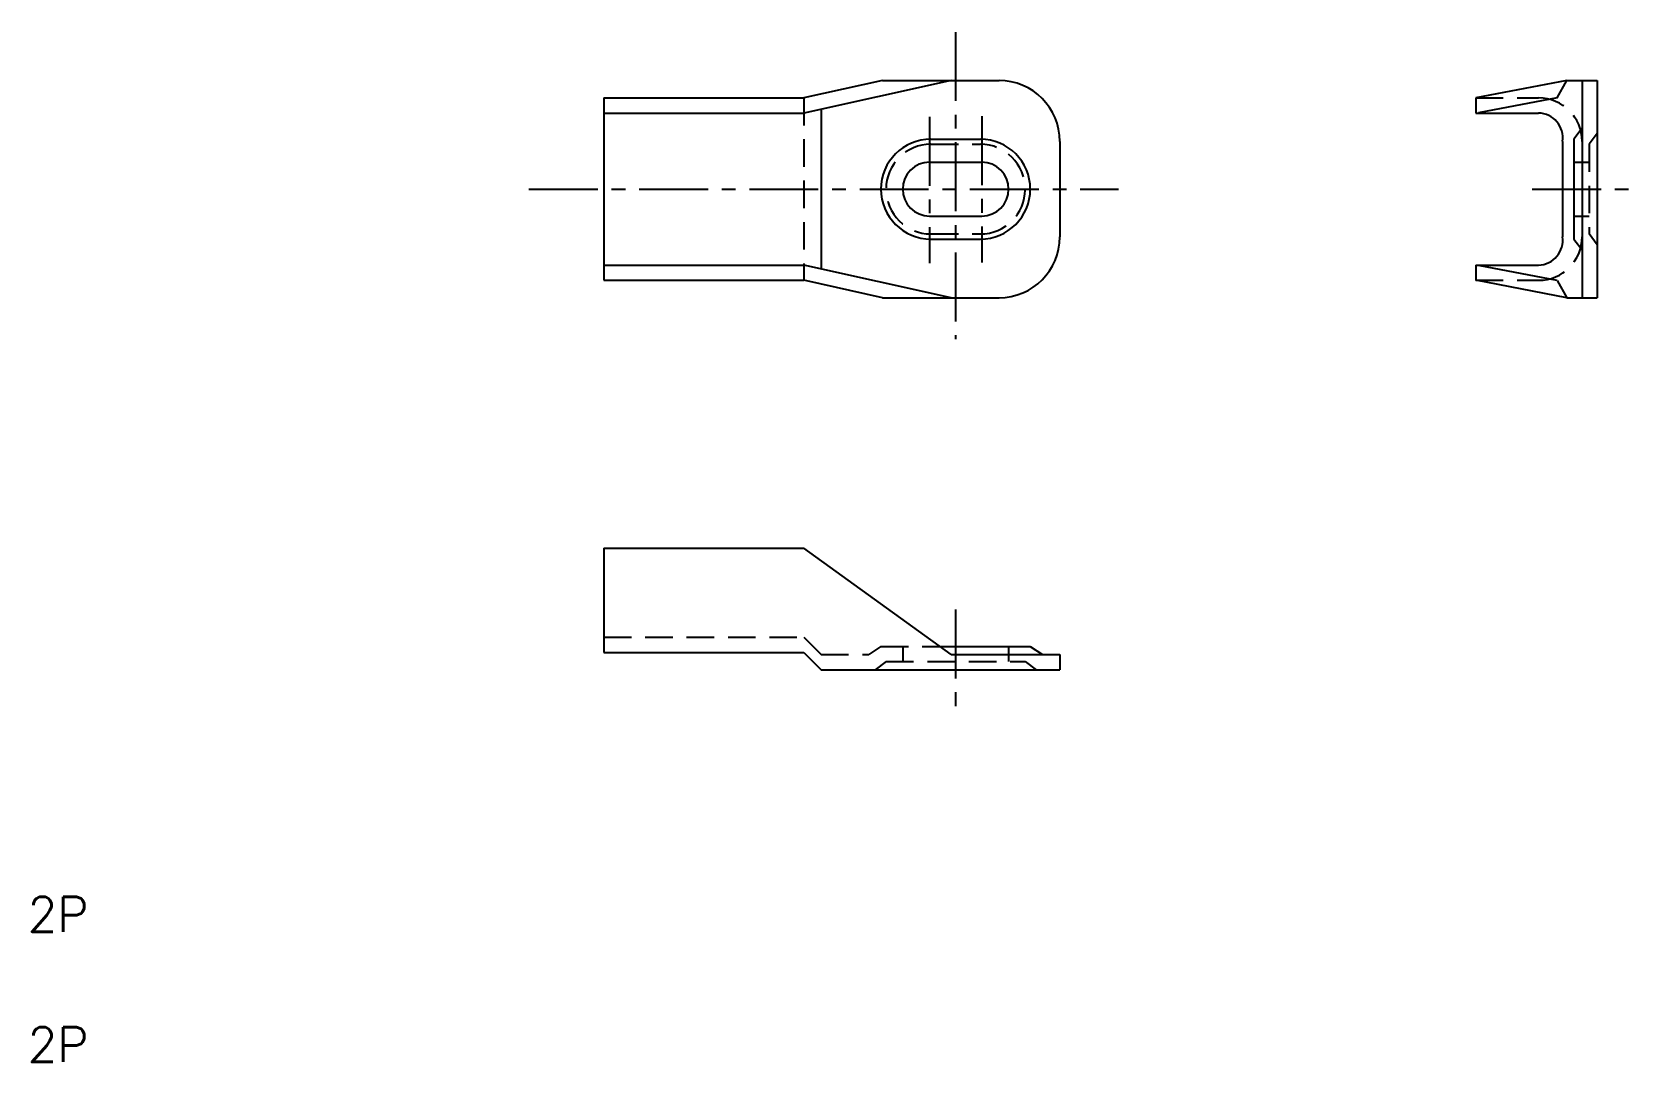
# Model space of a CAD drawing. Extents: x 11 to 195, y 10 to 129.
import ezdxf

# ---------------------------------------------------------------- set-up
doc = ezdxf.new("R2010")
doc.units = 0
doc.header["$LTSCALE"] = 0.25
doc.linetypes.add('CENTER', pattern=[50.8, 31.75, -6.35, 6.35, -6.35])
doc.linetypes.add('DASHED', pattern=[19.05, 12.7, -6.35])
doc.layers.get('0').update_dxf_attribs({"linetype": 'CONTINUOUS'})
doc.layers.add('CENTER', color=1, linetype='CENTER')
doc.styles.get("Standard").update_dxf_attribs({"font": 'txt', "bigfont": 'BIGFONT'})

msp = doc.modelspace()

# ---------------------------------------------------------------- linework, layer by layer
at = {"color": 7, "linetype": 'CONTINUOUS'}
for p, q in [((116.38, 123.01), (99.38, 119.26)), ((108.45, 123.01), (99.38, 121.01)), ((108.45, 123.01), (121.88, 123.01)), ((187.27, 123.01), (176.77, 121.01)), ((186.17, 121.02), (187.27, 123.01)), ((187.27, 123.01), (190.77, 123.01)), ((189.02, 123.01), (189.02, 98.01)), ((190.77, 123.01), (190.77, 98.01)), ((76.38, 121.01), (76.38, 100.01)), ((76.38, 121.01), (99.38, 121.01)), ((176.77, 121.01), (176.77, 119.26)), ((186.17, 121.02), (177.1, 119.29)), ((76.38, 119.26), (99.38, 119.26)), ((101.38, 119.7), (101.38, 101.32)), ((176.77, 119.26), (184.02, 119.26)), ((188.07, 116.26), (188.07, 104.76)), ((128.88, 116.01), (128.88, 105.01)), ((186.77, 116.01), (186.77, 105.01)), ((113.88, 113.61), (119.88, 113.61)), ((113.88, 107.41), (119.88, 107.41)), ((76.38, 101.76), (99.38, 101.76)), ((116.38, 98.01), (99.38, 101.76)), ((176.77, 101.76), (184.02, 101.76)), ((176.77, 101.76), (176.77, 100.01)), ((186.17, 100), (177.1, 101.73)), ((76.38, 100.01), (99.38, 100.01)), ((108.45, 98.01), (99.38, 100.01)), ((187.27, 98.01), (176.77, 100.01)), ((186.17, 100), (187.27, 98.01)), ((108.45, 98.01), (121.88, 98.01)), ((187.27, 98.01), (190.77, 98.01)), ((76.38, 69.16), (99.38, 69.16)), ((76.38, 69.16), (76.38, 57.16)), ((116.38, 56.91), (99.38, 69.16)), ((76.38, 57.16), (99.38, 57.16)), ((99.38, 57.16), (101.38, 55.16)), ((115.06, 57.86), (125.48, 57.86)), ((125.48, 57.86), (126.88, 56.91)), ((116.38, 56.91), (128.88, 56.91)), ((128.88, 56.91), (128.88, 55.16)), ((101.38, 55.16), (128.88, 55.16))]:
    msp.add_line(p, q, dxfattribs=at)
at = {"color": 3, "linetype": 'DASHED'}
for p, q in [((99.38, 121.01), (99.38, 100.01)), ((176.77, 121.01), (184.02, 121.01)), ((190.77, 116.92), (189.82, 115.67)), ((114.03, 115.67), (119.73, 115.67)), ((189.02, 116.01), (189.02, 105.01)), ((189.82, 115.67), (189.82, 105.35)), ((188.07, 113.61), (189.82, 113.61)), ((188.07, 107.41), (189.82, 107.41)), ((114.03, 105.35), (119.73, 105.35)), ((190.77, 104.1), (189.82, 105.35)), ((176.77, 100.01), (184.02, 100.01)), ((76.38, 58.91), (99.38, 58.91)), ((99.38, 58.91), (101.38, 56.91)), ((108.28, 57.86), (106.88, 56.91)), ((108.28, 57.86), (115.06, 57.86)), ((110.78, 57.86), (110.78, 56.11)), ((122.98, 57.86), (122.98, 56.11)), ((101.38, 56.91), (106.88, 56.91)), ((108.87, 56.11), (107.62, 55.16)), ((108.87, 56.11), (124.89, 56.11)), ((124.89, 56.11), (126.14, 55.16))]:
    msp.add_line(p, q, dxfattribs=at)
for p, q in [((114.03, 116.26), (119.73, 116.26)), ((189.02, 117.51), (188.07, 116.26)), ((114.03, 104.76), (119.73, 104.76)), ((188.07, 104.76), (189.02, 103.51)), ((119.51, 56.91), (119.51, 56.91)), ((122.63, 56.91), (122.63, 56.91))]:
    msp.add_line(p, q)
at = {"color": 7, "linetype": 'CONTINUOUS'}
for centre, radius, start, end in [((121.88, 116.01), 7, 0, 90), ((183.94, 116.41), 2.86, 352.0498, 88.423), ((113.88, 110.51), 3.1, 90, 270), ((119.88, 110.51), 3.1, 270, 90), ((121.88, 105.01), 7, 270, 0), ((183.94, 104.62), 2.86, 271.577, 7.9502)]:
    msp.add_arc(centre, radius, start, end, dxfattribs=at)
at = {"color": 3, "linetype": 'DASHED'}
for centre, radius, start, end in [((184.02, 116.01), 5, 0, 90), ((114.03, 110.51), 5.16, 90, 270), ((119.73, 110.51), 5.16, 270, 90), ((184.02, 105.01), 5, 270, 0)]:
    msp.add_arc(centre, radius, start, end, dxfattribs=at)
for centre, start, end in [((114.03, 110.51), 90, 270), ((119.73, 110.51), 270, 90)]:
    msp.add_arc(centre, 5.75, start, end)
at = {"layer": 'CENTER', "color": 1, "linetype": 'CENTER'}
for p, q in [((116.88, 128.6), (116.88, 93.25)), ((113.88, 118.84), (113.88, 102)), ((119.88, 118.9), (119.88, 102.06)), ((67.73, 110.51), (135.63, 110.51)), ((183.27, 110.51), (194.77, 110.51)), ((116.88, 62.1), (116.88, 50.2))]:
    msp.add_line(p, q, dxfattribs=at)

# ---------------------------------------------------------------- texts
for p in [(10, 25), (10, 10)]:
    msp.add_text('2P', height=4).set_placement(p)

doc.saveas('drawing.dxf')
